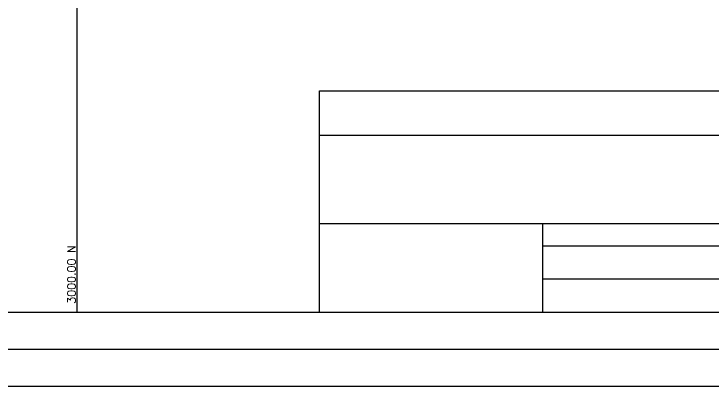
# Model space of a CAD drawing. Extents: x 14987 to 28539, y 5455 to 9112.
# Drawn here: x 26610 to 27557, y 5455 to 5959 of the extents above; entities that cross this region are included whole.
import ezdxf
from ezdxf.enums import TextEntityAlignment as Align

# ---------------------------------------------------------------- set-up
doc = ezdxf.new("R2010")
doc.units = 0
doc.header["$LTSCALE"] = 10
doc.header["$MEASUREMENT"] = 0
for name, color, linetype in [('COORD', 8, 'Continuous'), ('COORDENADAS', 1, 'Continuous'), ('LINEA', 7, 'Continuous'), ('R80', 2, 'Continuous')]:
    doc.layers.add(name, color=color, linetype=linetype)
doc.styles.add('textstyle4', font='')
doc.styles.get('textstyle4').set_extended_font_data('simplex')

msp = doc.modelspace()

# ---------------------------------------------------------------- linework, layer by layer
at = {"layer": 'COORD'}
msp.add_line((26695.7, 9011.95), (26695.7, 5554.59), dxfattribs=at)
at = {"layer": 'COORDENADAS'}
msp.add_line((26695.7, 5654.59), (26695.7, 5554.59), dxfattribs=at)
at = {"layer": 'LINEA', "color": 7}
for p, q in [((27024.34, 5554.59, 96), (27024.34, 5854.59, 96)), ((27024.34, 5854.59, 96), (27674.34, 5854.59, 96)), ((27024.34, 5794.59, 96), (27674.34, 5794.59, 96)), ((27024.34, 5674.59, 96), (27674.34, 5674.59, 96)), ((27326.84, 5554.59, 96), (27326.84, 5674.59, 96)), ((27326.84, 5644.59, 96), (27674.34, 5644.59, 96)), ((27326.84, 5599.59, 96), (27674.34, 5599.59, 96))]:
    msp.add_line(p, q, dxfattribs=at)
at = {"layer": 'LINEA', "color": 1, "elevation": 96}
msp.add_lwpolyline([(27774.34, 5454.59), (27774.34, 9111.95), (22784.72, 9111.95), (22784.72, 5454.59)], close=True, dxfattribs=at)
at = {"layer": 'LINEA', "color": 2, "elevation": 96}
msp.add_lwpolyline([(27724.34, 5504.59), (27724.34, 9061.95), (22834.72, 9061.95), (22834.72, 5504.59)], close=True, dxfattribs=at)
at = {"layer": 'LINEA', "color": 7, "elevation": 96}
msp.add_lwpolyline([(27674.34, 5554.59), (27674.34, 9011.95), (22884.72, 9011.95), (22884.72, 5554.59)], close=True, dxfattribs=at)

# ---------------------------------------------------------------- texts
at = {"layer": 'R80', "style": 'textstyle4'}
msp.add_text('3000.00 N', height=11, rotation=90, dxfattribs=at).set_placement((26693.85, 5605.59), align=Align.CENTER)

doc.saveas('drawing.dxf')
